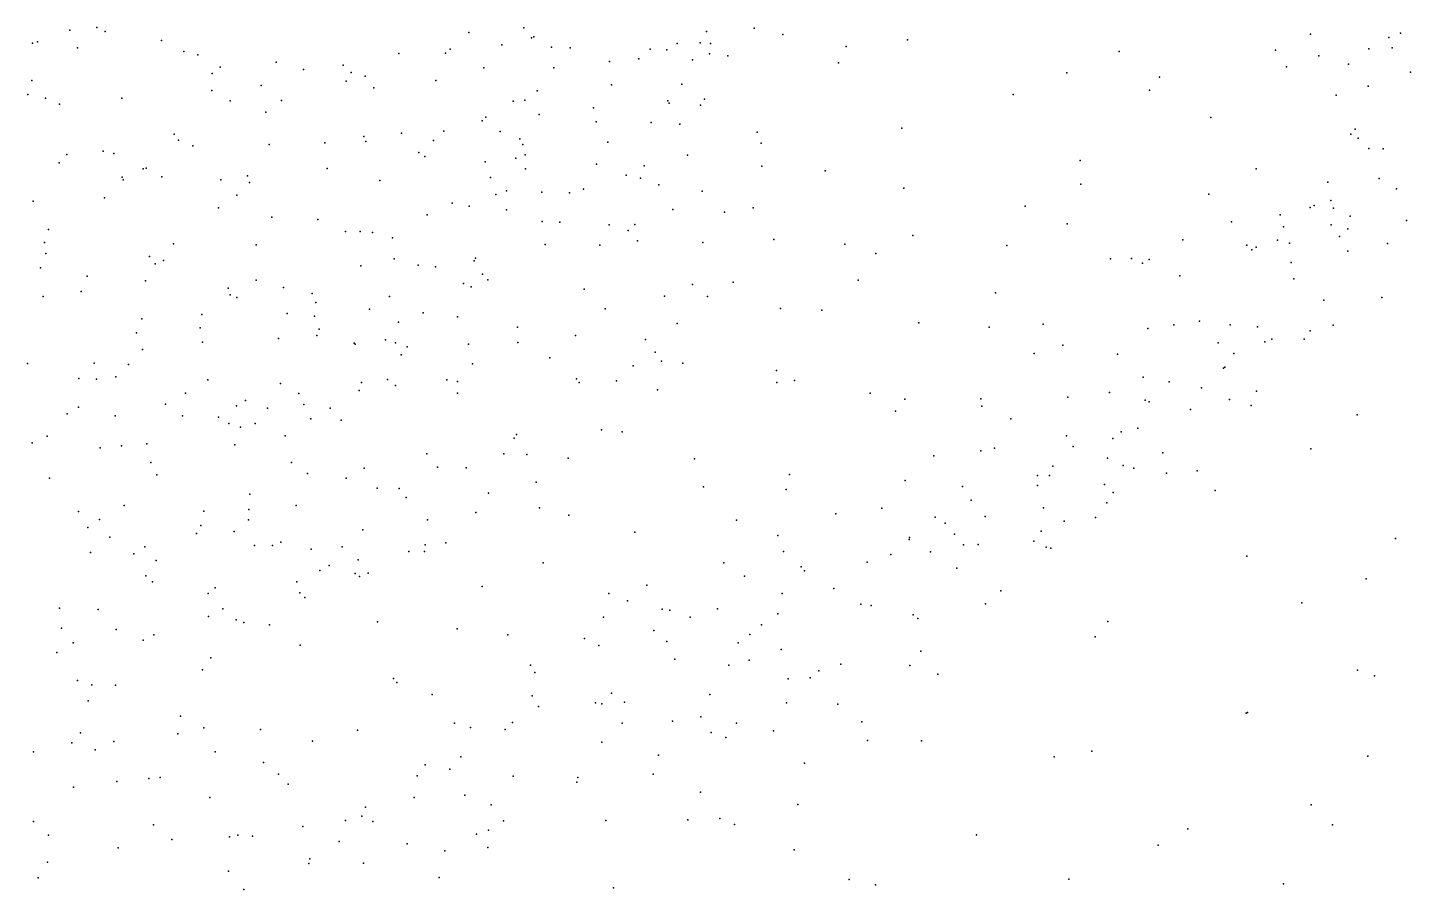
# Model space of a CAD drawing. Header units: metres. Extents: x -25 to 25, y -27.7 to 27.8.
# Drawn here: x 7.888 to 10.666, y -17.338 to -15.607 of the extents above; entities that cross this region are included whole.
import ezdxf

# ---------------------------------------------------------------- set-up
doc = ezdxf.new("R2010")
doc.units = ezdxf.units.M

msp = doc.modelspace()

# ---------------------------------------------------------------- linework, layer by layer
for p in [(7.9728, -15.612, 0.6184), (8.027, -15.6073, 13.8242), (8.8846, -15.6075, 15.7074), (9.3476, -15.608, 14.7574), (7.8979, -15.6381, 8.2426), (7.9079, -15.6359, 13.4151), (8.0439, -15.615, 15.9989), (8.1567, -15.6333, 13.221), (8.7742, -15.6167, 1.6276), (8.8999, -15.6277, 9.5491), (8.905, -15.6256, 9.8955), (9.1927, -15.6391, 11.4829), (9.2389, -15.638, 10.6319), (9.2515, -15.6149, 14.5161), (9.2598, -15.6389, -1.9332), (9.4049, -15.6211, 7.1399), (9.6556, -15.6316, 2.2911), (10.4651, -15.6201, -13.8241), (10.6228, -15.627, 5.9908), (10.6462, -15.6186, -15.1795), (7.988, -15.6479, 6.9154), (8.2015, -15.655, 16.0307), (8.2298, -15.6617, 8.4841), (8.6335, -15.6594, 1.4778), (8.7271, -15.6586, 12.6377), (8.7365, -15.6507, 14.1406), (8.8407, -15.6417, -2.1516), (8.9401, -15.6466, 1.4317), (8.9782, -15.6479, 15.5789), (9.1385, -15.6505, 14.3945), (9.1724, -15.6518, 10.3692), (9.2576, -15.6599, 15.1365), (9.2947, -15.6638, 14.9311), (9.5323, -15.645, 7.2501), (10.0807, -15.655, 2.5176), (10.395, -15.6524, -14.0936), (10.4819, -15.6636, -2.5203), (10.5827, -15.6498, 0.4804), (10.6294, -15.6481, 6.8705), (8.2749, -15.6868, 6.6617), (8.3872, -15.6763, 1.2366), (8.442, -15.6911, 14.0919), (8.5216, -15.6825, 6.6636), (8.8042, -15.6878, 9.0211), (8.9452, -15.6877, 14.2938), (9.0571, -15.6754, 12.2879), (9.1161, -15.6702, 2.0644), (9.2235, -15.6718, 12.0214), (9.5172, -15.6777, -1.9878), (10.4171, -15.686, 7.2154), (10.5414, -15.6805, 2.8183), (7.8966, -15.7133, -2.3911), (8.2585, -15.6996, 13.1087), (8.5279, -15.7148, 12.8614), (8.5377, -15.697, 8.7052), (8.5657, -15.7047, 1.2902), (8.7083, -15.7131, 15.8619), (9.061, -15.7224, 15.3892), (9.2024, -15.7209, 14.6631), (9.9756, -15.6978, 7.3997), (10.1622, -15.707, 7.3599), (10.6659, -15.6967, 6.5163), (7.8883, -15.7417, 7.0794), (7.9236, -15.7492, 8.4164), (8.0773, -15.7486, 14.0225), (8.258, -15.7336, 1.0721), (8.3568, -15.7237, -2.37), (8.5837, -15.728, -2.2512), (8.9116, -15.7341, 1.8248), (9.2475, -15.751, 11.7996), (9.868, -15.7412, 0.6645), (10.1418, -15.7325, -2.4054), (10.5171, -15.7429, 7.0606), (10.5813, -15.7248, -14.9595), (7.9519, -15.7606, 15.9205), (8.2949, -15.7542, 14.1005), (8.3666, -15.7771, 8.6344), (8.3982, -15.7534, 16.0093), (8.8635, -15.7551, 1.2589), (8.8869, -15.7531, 9.698), (9.0247, -15.7682, 14.4684), (9.174, -15.7543, 11.0652), (9.1767, -15.7587, 15.0369), (9.2398, -15.7629, 10.8776), (8.8011, -15.7942, 1.648), (8.8087, -15.7872, 14.3088), (8.9155, -15.7814, -1.9608), (9.0302, -15.7967, 2.0135), (9.1404, -15.798, 14.8612), (9.1979, -15.8013, 11.5534), (10.2652, -15.7879, 2.7493), (8.182, -15.8215, 0.9477), (8.1908, -15.8329, 13.0643), (8.5634, -15.8257, 6.7452), (8.6393, -15.819, 12.6747), (8.7036, -15.8337, 1.5269), (8.7238, -15.8153, 6.7608), (8.837, -15.816, 12.4814), (8.8766, -15.8303, 9.3113), (9.3533, -15.8174, 7.0533), (9.6439, -15.8089, 7.2569), (10.5462, -15.821, 5.9036), (10.555, -15.8114, -14.6873), (10.5612, -15.8294, 3.057), (7.9668, -15.8621, 14.0936), (8.0397, -15.8551, 13.129), (8.0611, -15.8601, 0.8046), (8.22, -15.8446, 16.0006), (8.3728, -15.8422, 12.9294), (8.485, -15.8388, 1.3276), (8.5672, -15.8356, 14.2432), (8.6738, -15.8582, 8.8742), (8.8827, -15.8417, 15.5993), (9.0535, -15.8374, 6.8477), (9.3613, -15.8393, -1.9494), (10.5824, -15.8497, -14.3367), (10.6115, -15.8503, 6.3988), (7.9509, -15.8789, 8.5668), (8.1257, -15.8894, 8.608), (8.6856, -15.8657, -2.0608), (8.8072, -15.8766, 1.0811), (8.8684, -15.8691, 9.5728), (8.8872, -15.8626, 6.8042), (9.031, -15.8816, 15.1099), (9.1266, -15.885, 11.231), (9.2139, -15.8633, 10.3013), (9.3627, -15.8852, 1.018), (10.0026, -15.8739, 7.3031), (8.0777, -15.9074, -2.1575), (8.0796, -15.913, 6.825), (8.1203, -15.8907, 1.2143), (8.1575, -15.9066, 14.1865), (8.2758, -15.9128, 1.1249), (8.3298, -15.9051, 6.7534), (8.4896, -15.8903, -2.1444), (8.5952, -15.9139, 15.866), (8.8175, -15.9079, 14.4718), (8.8882, -15.8905, 9.8516), (9.0906, -15.9032, 1.0434), (9.1189, -15.9097, 11.395), (9.4903, -15.8951, 2.254), (10.3559, -15.8909, 7.1231), (10.4999, -15.9173, 5.5021), (10.6035, -15.9099, 3.4508), (8.3085, -15.9438, 14.2509), (8.3333, -15.9184, 1.1836), (8.8288, -15.9426, 1.6974), (8.8502, -15.9351, 9.4271), (8.9211, -15.9378, 1.9095), (8.9768, -15.9387, 14.8892), (9.0046, -15.9314, 12.2213), (9.1557, -15.9226, 11.9143), (9.2428, -15.9358, 10.8966), (9.6483, -15.9296, 0.7211), (10.0038, -15.9217, 0.5852), (10.2612, -15.9418, 2.983), (10.638, -15.9308, -2.6168), (7.8988, -15.9554, 15.804), (8.0422, -15.9493, 15.8993), (8.271, -15.9694, 8.6685), (8.7406, -15.9597, 9.0057), (8.7749, -15.9655, 12.4362), (8.8501, -15.9731, 14.6102), (9.1843, -15.9724, 11.0422), (9.3453, -15.9691, 6.9925), (9.8919, -15.9659, 2.5212), (10.4643, -15.9684, 5.338), (10.4725, -15.9644, 3.5863), (10.5059, -15.9546, 0.527), (10.5113, -15.9697, 6.1094), (8.3783, -15.988, 15.914), (8.4712, -15.9927, 8.7591), (8.6909, -15.9834, 15.749), (8.9216, -15.9968, 15.214), (8.9568, -15.9982, 9.9677), (9.2879, -15.9777, 10.6309), (10.3065, -15.9969, 3.4314), (10.4045, -15.983, 6.959), (10.545, -15.9859, 5.2068), (10.6585, -15.9943, 4.0983), (7.9301, -16.0129, 14.2519), (8.5265, -16.0165, 12.6491), (8.5557, -16.0166, 6.8068), (8.5805, -16.0184, 14.4446), (9.0563, -16.0034, 2.11), (9.0941, -16.0148, 10.1205), (9.1081, -16.0029, -1.9223), (9.6663, -16.025, 7.1118), (9.9762, -16.0015, 2.6604), (10.411, -16.007, -2.575), (10.5067, -16.003, 6.7228), (10.5236, -16.0264, 6.3115), (10.5405, -16.0113, 6.4763), (7.9219, -16.0385, 13.0537), (8.1808, -16.0414, 15.886), (8.3471, -16.0434, -2.0827), (8.6209, -16.0295, 8.9063), (8.9274, -16.0429, 0.865), (9.0376, -16.0441, 6.8639), (9.1129, -16.0351, 11.6872), (9.2443, -16.0387, 10.3578), (9.3869, -16.033, 2.2251), (9.53, -16.0419, -2.1108), (9.855, -16.0449, -2.3412), (10.2086, -16.0331, 7.1023), (10.3374, -16.044, 5.4499), (10.3476, -16.0532, 3.6738), (10.356, -16.0481, 5.6039), (10.3987, -16.0338, 5.792), (10.423, -16.0402, 5.1289), (10.5401, -16.0559, 3.9722), (10.62, -16.0405, 4.971), (7.9244, -16.0606, -1.959), (8.1326, -16.0669, 0.9925), (8.1442, -16.0819, 8.7258), (8.1607, -16.0746, 6.8248), (8.6245, -16.0714, 12.5019), (8.6724, -16.0844, 1.5385), (8.7849, -16.0757, 9.3453), (8.788, -16.0701, 14.7605), (9.5919, -16.0611, 2.2945), (10.0632, -16.0716, 2.8913), (10.1059, -16.0709, 3.0629), (10.1278, -16.0804, 3.411), (10.1413, -16.0726, 0.6866), (10.4264, -16.0791, 3.8055), (7.9134, -16.0896, 7.0399), (8.0077, -16.1065, 14.3652), (8.557, -16.0857, 0.9911), (8.7075, -16.0878, 15.6317), (8.8019, -16.1026, 1.709), (10.2025, -16.1055, 3.5532), (10.4316, -16.112, 6.1524), (7.9953, -16.137, 8.7771), (8.1247, -16.1154, -1.9929), (8.2905, -16.1305, 1.1037), (8.3468, -16.1145, 15.818), (8.4016, -16.1291, 12.6812), (8.7636, -16.1212, 9.7009), (8.7793, -16.128, 15.4064), (8.8127, -16.1137, 15.0152), (9.0063, -16.1325, 11.9489), (9.2236, -16.1232, 2.2036), (9.3052, -16.1181, -1.9747), (9.5564, -16.1145, 6.9956), (9.8324, -16.1395, 7.0537), (7.9191, -16.147, 0.8426), (8.2946, -16.1437, 1.1969), (8.308, -16.1495, 14.4666), (8.4594, -16.141, 14.525), (8.4666, -16.1591, 1.3645), (8.615, -16.1475, 14.6607), (9.1674, -16.1467, 10.953), (9.2539, -16.147, 10.6559), (10.4919, -16.1544, 4.8027), (10.6084, -16.1491, 0.6297), (8.1173, -16.1922, 14.5017), (8.2381, -16.1836, 8.8148), (8.4092, -16.1812, 6.8209), (8.4644, -16.1865, 8.9164), (8.5749, -16.1726, 15.6589), (8.6824, -16.1799, 9.2035), (8.7513, -16.1882, 15.2342), (9.0484, -16.1722, 11.2847), (9.4003, -16.1712, 6.9069), (9.4833, -16.1749, 2.2598), (8.1065, -16.22, 15.6971), (8.2346, -16.2103, 12.7629), (8.4737, -16.2129, 12.5185), (8.6332, -16.1984, 12.3646), (8.8722, -16.2085, 9.9679), (9.1929, -16.2014, 6.8721), (9.6785, -16.2002, 6.9426), (9.8195, -16.2087, 2.4952), (9.928, -16.2027, 0.805), (10.1384, -16.2111, 6.8848), (10.1905, -16.2039, 5.1061), (10.2426, -16.1966, 5.4651), (10.304, -16.2038, 6.6775), (10.3588, -16.2082, 6.0519), (10.4643, -16.2163, 4.0879), (10.511, -16.2048, 4.3674), (8.2389, -16.2386, 14.6), (8.3918, -16.2318, 15.6917), (8.4692, -16.2258, 14.6769), (8.5439, -16.2408, 9.0468), (8.5462, -16.2428, 1.4686), (8.6067, -16.2345, 14.8642), (8.627, -16.24, 6.8472), (8.6507, -16.248, 15.4021), (8.7738, -16.2427, 0.7068), (8.8728, -16.2396, 12.0351), (8.9883, -16.2257, 11.5024), (9.1291, -16.2334, 10.2659), (9.9678, -16.245, 3.0019), (10.28, -16.2405, 5.6828), (10.3738, -16.2383, 4.7096), (10.3873, -16.2327, 0.7962), (10.4526, -16.2331, 4.5449), (8.1187, -16.2536, 8.8871), (8.638, -16.2641, 9.5441), (8.9371, -16.2705, 11.6966), (9.1487, -16.2588, 0.698), (9.1614, -16.2771, -1.9691), (9.9101, -16.2617, 3.3908), (10.0773, -16.263, 3.6183), (10.311, -16.2619, 5.9109), (7.8879, -16.2817, 15.362), (8.0215, -16.2812, 14.6967), (8.0904, -16.2838, 1.0312), (8.7815, -16.2823, 1.792), (9.1043, -16.2864, 10.9369), (9.2044, -16.2813, 10.522), (9.3923, -16.2961, -2.0607), (10.2903, -16.2908, 6.3796), (10.2929, -16.2894, 3.858), (7.9909, -16.312, 6.9487), (8.0264, -16.3131, 0.9991), (8.0652, -16.3086, 12.789), (8.2499, -16.3144, 15.5864), (8.3962, -16.3218, 9.0511), (8.5588, -16.3197, 9.3774), (8.6108, -16.3141, 9.7251), (8.6269, -16.3258, 1.6218), (8.7301, -16.3144, 12.1047), (8.7515, -16.3176, 9.9459), (8.9906, -16.3125, 6.8601), (8.996, -16.3198, 11.136), (9.0707, -16.3162, 2.2121), (9.1535, -16.3343, 10.7156), (9.3928, -16.3201, 2.2651), (9.4285, -16.3158, 0.7554), (10.1293, -16.3092, -2.4729), (10.1813, -16.3187, 0.9446), (10.2462, -16.3303, 4.7087), (8.2051, -16.3412, 14.7963), (8.3253, -16.356, 12.511), (8.4326, -16.3419, 14.9238), (8.5539, -16.336, 15.222), (8.7516, -16.3411, -2.041), (9.5805, -16.3413, 2.3355), (9.6505, -16.3536, 0.8721), (9.803, -16.3524, 6.7782), (9.9776, -16.3492, 6.7329), (10.0614, -16.3401, 5.1048), (10.1329, -16.3554, 4.8349), (10.1409, -16.3588, 6.5271), (10.3026, -16.3539, 4.0201), (10.3567, -16.337, -2.5646), (7.967, -16.3825, 9.1136), (7.9903, -16.3695, 15.1196), (8.0636, -16.3869, 15.2967), (8.1651, -16.3633, 9.0291), (8.199, -16.3868, 14.9605), (8.2715, -16.3895, 6.8508), (8.3076, -16.3666, 1.3056), (8.3698, -16.3714, 15.4297), (8.443, -16.3643, 9.2032), (8.4956, -16.3714, -2.0958), (9.6314, -16.3776, 6.7643), (9.8051, -16.3672, 3.472), (10.2243, -16.3742, 5.9863), (10.3459, -16.3658, 4.3199), (10.5592, -16.3851, 0.9995), (8.2924, -16.4025, 9.169), (8.3155, -16.4094, 15.2367), (8.3451, -16.4021, 0.8246), (8.4571, -16.3928, 6.8506), (8.5176, -16.3956, 12.236), (9.0405, -16.415, 10.8511), (9.8629, -16.3927, 3.1135), (10.1184, -16.4116, 6.3478), (7.8971, -16.4409, 0.9631), (7.927, -16.4278, -1.8765), (8.1271, -16.4428, 9.2362), (8.3041, -16.445, 9.3799), (8.4052, -16.4272, 9.5035), (8.8653, -16.4316, 2.0731), (8.8703, -16.4244, 6.8607), (9.0824, -16.4187, 10.483), (9.9754, -16.4267, 4.9724), (10.0682, -16.4323, 4.7173), (10.0847, -16.4187, 5.3585), (8.0338, -16.4513, 12.6294), (8.0766, -16.4473, 6.9121), (8.6899, -16.4629, 6.864), (8.8449, -16.463, 11.2541), (8.8905, -16.4642, 11.1042), (8.9736, -16.4719, 10.331), (9.2276, -16.4732, 2.3086), (9.7084, -16.467, 3.3207), (9.8027, -16.4571, 6.614), (9.8306, -16.4516, 2.6913), (9.9887, -16.4486, 5.1971), (10.0573, -16.472, 3.8385), (10.1684, -16.4611, 3.984), (10.4659, -16.4534, 1.2106), (8.1351, -16.4805, 12.5083), (8.418, -16.4802, 9.756), (8.5637, -16.492, 9.9683), (8.7114, -16.4897, 1.8774), (8.7692, -16.4911, 11.4547), (9.9473, -16.4882, 4.7961), (10.0886, -16.4866, 4.5586), (10.1103, -16.4921, 5.6459), (10.2373, -16.4976, -2.4927), (7.9316, -16.5122, 7.048), (8.1474, -16.505, -2.0237), (8.45, -16.5027, 1.5519), (8.528, -16.5122, 11.9779), (8.9094, -16.5197, 2.2377), (9.4186, -16.5049, 2.3577), (9.6509, -16.5164, 2.511), (9.7662, -16.529, 3.0659), (9.917, -16.5066, -2.3639), (9.9171, -16.5266, 3.7994), (9.9412, -16.5064, 6.4092), (10.0514, -16.525, 1.2497), (10.1759, -16.5018, 4.257), (8.3341, -16.5442, 0.6024), (8.5902, -16.532, 11.8327), (8.6343, -16.5326, 0.6036), (8.6485, -16.5506, -2.1288), (8.814, -16.5423, 10.2834), (9.2459, -16.5293, -2.0504), (9.4121, -16.535, 6.7297), (9.7834, -16.5559, 1.1709), (10.0688, -16.5409, 5.9625), (10.2738, -16.5368, 1.327), (7.9902, -16.5786, 1.1073), (8.0819, -16.5667, 9.5462), (8.242, -16.578, 12.1472), (8.3325, -16.5749, -2.1262), (8.4277, -16.567, 9.9624), (8.7883, -16.581, 10.9839), (8.9162, -16.5717, 10.5081), (9.5117, -16.5833, 1.072), (9.6038, -16.5725, 3.5759), (9.9291, -16.5717, 5.3371), (10.056, -16.5616, 5.7887), (8.0091, -16.6111, 0.4675), (8.0325, -16.5951, 12.3376), (8.2356, -16.6072, 1.3986), (8.3317, -16.5958, 11.9944), (8.6912, -16.596, 11.2463), (8.9753, -16.5863, 0.7163), (9.3118, -16.5964, 0.9512), (9.7114, -16.5904, 3.7313), (9.7314, -16.6025, 2.8427), (9.8118, -16.589, 4.7439), (9.9701, -16.5984, 4.4248), (10.0332, -16.5907, 4.2022), (8.0531, -16.6302, 12.1767), (8.2268, -16.6231, 9.8548), (8.3028, -16.6189, 6.9622), (8.561, -16.6158, 10.1968), (9.1081, -16.6205, 6.8085), (9.3953, -16.6268, 2.4712), (9.6592, -16.6354, 2.9952), (9.6598, -16.6314, 2.6984), (9.75, -16.6244, -2.2741), (9.9095, -16.6382, 4.0478), (9.9245, -16.6184, 6.1301), (10.636, -16.633, -2.588), (8.0143, -16.6616, 9.8305), (8.1015, -16.664, 7.043), (8.1235, -16.6499, 11.995), (8.3437, -16.6471, 11.8164), (8.38, -16.6474, 1.6162), (8.3963, -16.6408, 10.1208), (8.4575, -16.6549, 11.64), (8.52, -16.6502, 11.4807), (8.6539, -16.659, 10.9721), (8.6854, -16.6592, 10.5125), (8.6866, -16.6457, 2.0156), (8.7281, -16.6418, 10.8049), (9.4067, -16.6594, 3.2567), (9.6224, -16.6655, 4.8593), (9.7015, -16.66, 4.6599), (9.7684, -16.6462, 6.3306), (9.7974, -16.6452, 3.8939), (9.9343, -16.6505, 1.3873), (9.9433, -16.6526, 5.9016), (8.1462, -16.6771, 9.996), (8.4935, -16.6871, 10.4203), (8.552, -16.6762, 11.1775), (8.9234, -16.6818, 2.4268), (9.2869, -16.6822, 3.4108), (9.4423, -16.6898, 3.5999), (9.5747, -16.6809, 6.503), (9.755, -16.6926, 4.416), (10.3375, -16.6683, 1.484), (8.1251, -16.7081, 0.2793), (8.1384, -16.72, 11.709), (8.4286, -16.7205, 11.3136), (8.4752, -16.6972, 6.9812), (8.5458, -16.7034, 10.5793), (8.5549, -16.7096, 1.9102), (8.5723, -16.703, 10.8201), (9.3282, -16.7089, 6.6695), (9.4488, -16.6984, 1.2506), (10.5769, -16.7141, 1.4951), (8.2508, -16.7438, 11.5742), (8.2648, -16.7325, 10.2797), (8.4349, -16.7421, 11.1015), (8.8008, -16.7297, 6.882), (9.0553, -16.7438, -2.0612), (9.1319, -16.7269, 2.5755), (9.4039, -16.7439, 3.0424), (9.5076, -16.7334, 2.9189), (9.8431, -16.7385, 5.6035), (7.9521, -16.7731, 11.5988), (8.0295, -16.7759, 10.2173), (8.2803, -16.7746, 10.5013), (8.4446, -16.7518, 10.701), (9.0928, -16.7582, 3.208), (9.1628, -16.7752, 3.4799), (9.1784, -16.7771, 1.0709), (9.2741, -16.7743, -2.066), (9.562, -16.7649, 5.1502), (9.5828, -16.7679, 3.8457), (9.8121, -16.7646, 5.8964), (10.4479, -16.7626, -2.4796), (8.251, -16.7898, -2.1218), (8.3069, -16.7962, 10.7603), (8.322, -16.8017, 0.2489), (8.3739, -16.8065, 7.0881), (8.5908, -16.8005, 2.0919), (9.0448, -16.7909, 2.6915), (9.2188, -16.791, 2.7811), (9.3622, -16.8065, 4.7365), (9.3949, -16.7843, 5.0006), (9.6671, -16.7866, 4.2099), (9.6767, -16.7939, 5.3854), (10.0578, -16.8001, -2.345), (7.9556, -16.8129, 10.3783), (8.0654, -16.8156, 11.4014), (8.1417, -16.8269, 10.7016), (8.7507, -16.8146, 2.3206), (8.8525, -16.8263, 2.5062), (9.0065, -16.8342, 2.9891), (9.1461, -16.8176, 6.7519), (9.3388, -16.8261, 3.6774), (10.0326, -16.8306, 1.6015), (7.9467, -16.8618, 11.0298), (7.9796, -16.843, 11.2399), (8.12, -16.8373, 11.083), (8.4357, -16.8471, 1.9649), (9.0358, -16.8479, 3.4094), (9.1718, -16.8397, 4.9274), (9.3152, -16.8425, 1.3585), (9.4015, -16.8558, 5.1745), (9.6826, -16.8595, 6.0282), (8.2556, -16.8728, 7.1829), (8.8985, -16.8873, 2.806), (9.188, -16.8753, 3.6194), (9.2969, -16.8875, 4.5618), (9.3374, -16.8776, 6.5682), (9.5214, -16.8852, 4.1385), (9.6601, -16.8883, 5.6998), (8.2394, -16.897, 1.8207), (8.6232, -16.914, 0.5022), (8.9069, -16.902, 6.9012), (9.4156, -16.915, 3.8987), (9.4598, -16.9132, 1.5403), (9.4778, -16.8991, 4.2938), (9.7168, -16.9057, 1.6171), (10.5598, -16.8974, 1.6227), (10.594, -16.9092, -2.433), (7.9883, -16.9183, 1.4233), (8.0171, -16.9273, -1.9487), (8.0643, -16.9278, 1.5972), (8.6296, -16.9221, 7.0834), (9.0607, -16.9436, 3.5643), (8.0092, -16.9594, 7.3255), (8.7009, -16.9466, 2.433), (8.9016, -16.949, 4.7715), (8.914, -16.9708, 3.3559), (9.029, -16.963, 1.0992), (9.0418, -16.9655, -2.0247), (9.087, -16.9619, 4.602), (9.2582, -16.9465, 5.1439), (9.4126, -16.963, -2.0484), (9.5157, -16.966, 5.4424), (8.1951, -16.99, 4.8944), (9.1835, -16.9997, 1.429), (9.2404, -16.991, 3.8449), (9.5638, -17.0012, 5.6285), (10.3359, -16.9838, 1.7142), (10.3386, -16.9829, -2.2985), (7.9944, -17.0235, 4.9597), (8.1893, -17.0257, 1.9805), (8.2419, -17.0131, 7.2912), (8.3558, -17.0165, 0.1415), (8.5504, -17.0179, 2.3287), (8.7455, -17.0037, 4.7751), (8.7774, -17.0126, 7.0538), (8.8475, -17.0167, 3.1235), (8.8621, -17.0027, 4.9668), (9.0822, -17.004, 3.711), (9.261, -17.0225, 6.6054), (9.3122, -17.0041, 4.2662), (9.3867, -17.0197, 6.4721), (7.9769, -17.0435, 1.665), (8.0613, -17.041, 1.8402), (8.4604, -17.0403, 4.8377), (9.0413, -17.0421, 6.8306), (9.2904, -17.0326, 4.0916), (9.5755, -17.0389, 5.9841), (9.6836, -17.0393, -2.1176), (7.8995, -17.0617, -1.7943), (8.0235, -17.0576, 4.7632), (8.2648, -17.0619, 4.7732), (8.3619, -17.0831, 5.0193), (8.758, -17.0715, 2.876), (9.1551, -17.0684, 4.2551), (9.4489, -17.0841, 1.6786), (9.9504, -17.0718, 1.7574), (10.026, -17.0603, -2.1726), (10.5805, -17.0701, -2.282), (8.3918, -17.1064, 7.2991), (8.6704, -17.1098, 4.9815), (8.6864, -17.0876, 7.165), (8.7359, -17.0964, 4.5645), (8.8635, -17.1106, 0.8492), (9.1443, -17.1061, 5.1489), (7.98, -17.1327, 4.6204), (8.0669, -17.1212, 5.1436), (8.1314, -17.1153, -1.9529), (8.1539, -17.1132, -0.1112), (8.4111, -17.1265, 4.6601), (8.9916, -17.1222, 5.0615), (8.9936, -17.1131, 3.9142), (8.2536, -17.153, 2.2061), (8.6646, -17.1534, 0.5299), (8.7662, -17.1487, 3.0738), (9.2395, -17.1425, 1.5862), (9.4352, -17.1675, 5.4726), (10.4669, -17.168, 1.7909), (8.5596, -17.1906, 4.5027), (8.5668, -17.1724, -2.0217), (8.8189, -17.1683, 7.097), (9.2784, -17.1956, 5.3018), (7.8998, -17.2017, 5.1641), (8.1409, -17.2083, 7.4709), (8.4408, -17.2116, 2.4943), (8.5263, -17.1998, 5.0245), (8.5811, -17.2018, 2.7348), (8.8135, -17.2191, 4.0282), (8.8439, -17.1999, 3.8281), (9.0497, -17.1995, 6.8815), (9.2146, -17.1981, -1.9194), (9.3082, -17.2075, 6.5735), (10.2187, -17.2162, -2.0609), (10.5098, -17.2082, -2.0428), (7.9298, -17.229, -0.3272), (8.1774, -17.2373, 4.5127), (8.2937, -17.232, 5.1414), (8.3102, -17.2288, -1.9685), (8.3399, -17.2306, 4.5221), (8.5135, -17.2416, 0.2327), (8.6507, -17.2466, 4.2503), (8.7898, -17.2267, 3.6383), (9.794, -17.2281, -2.0325), (10.1594, -17.2488, 1.8334), (8.0697, -17.2544, 2.1391), (8.4548, -17.2764, 7.3328), (8.7259, -17.2602, 3.2381), (8.8126, -17.2535, -1.9222), (9.4276, -17.2585, -1.9136), (7.9275, -17.2832, 7.6064), (8.2912, -17.3009, -0.1895), (8.453, -17.2859, 2.6772), (8.5627, -17.285, 2.9033), (7.9093, -17.3144, 4.3076), (8.715, -17.3137, 7.2171), (9.5387, -17.318, 5.6903), (9.5916, -17.3287, 5.847), (9.98, -17.3171, -1.9872), (10.4113, -17.3268, -1.8944), (8.322, -17.3377, 2.5752), (9.0648, -17.3348, 5.1736)]:
    msp.add_point(p)

doc.saveas('drawing.dxf')
